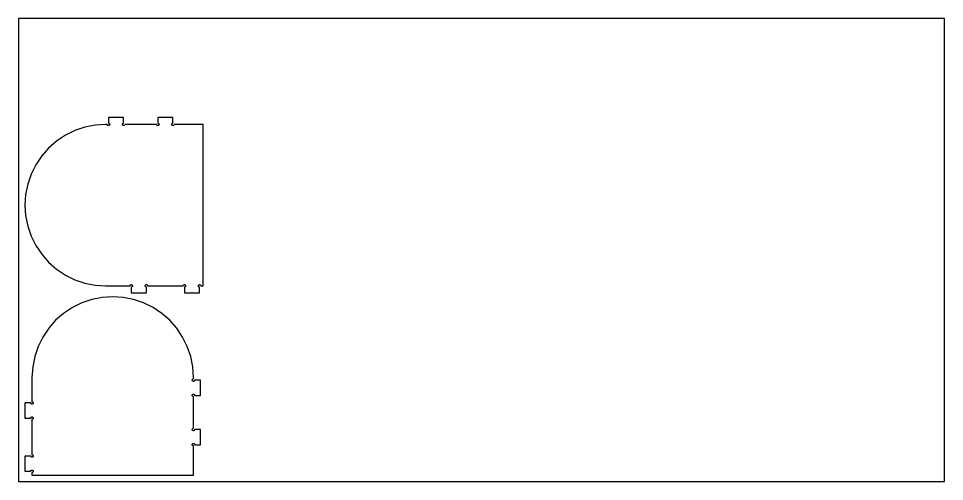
# Model space of a CAD drawing. Extents: x 0 to 2440, y -4410 to 1220.
# Drawn here: x 0 to 2440, y -4410 to -3190 of the extents above; entities that cross this region are included whole.
import ezdxf

# ---------------------------------------------------------------- set-up
doc = ezdxf.new("R2010")
doc.units = 0
doc.layers.add('CUT', color=1, linetype='Continuous')
doc.layers.add('REFERENCE-SHEET', color=8, linetype='Continuous')

msp = doc.modelspace()

# ---------------------------------------------------------------- linework, layer by layer
at = {"layer": 'CUT'}
for points in [[(437, -3913), (477, -3913), (477, -3897.7), (476.3, -3897.6), (475.7, -3897.4), (475.1, -3897.1), (474.6, -3896.6), (474.2, -3896), (473.9, -3895.4), (473.8, -3894.7), (473.8, -3894), (474, -3893.4), (474.3, -3892.8), (474.7, -3892.2), (475.3, -3891.8), (475.9, -3891.5), (476.5, -3891.3), (477.2, -3891.3), (477.9, -3891.4), (478.5, -3891.7), (479.1, -3892.1), (479.6, -3892.6), (479.9, -3893.2), (480.1, -3893.8), (480.2, -3894.5), (487, -3894.5), (487, -3469), (410.2, -3469), (410.1, -3469.7), (409.9, -3470.3), (409.6, -3470.9), (409.1, -3471.4), (408.5, -3471.8), (407.9, -3472.1), (407.2, -3472.2), (406.5, -3472.2), (405.9, -3472), (405.3, -3471.7), (404.7, -3471.3), (404.3, -3470.7), (404, -3470.1), (403.8, -3469.5), (403.8, -3468.8), (403.9, -3468.1), (404.2, -3467.5), (404.6, -3466.9), (405.1, -3466.4), (405.7, -3466.1), (406.3, -3465.9), (407, -3465.8), (407, -3450.5), (367, -3450.5), (367, -3465.8), (367.7, -3465.9), (368.3, -3466.1), (368.9, -3466.4), (369.4, -3466.9), (369.8, -3467.5), (370.1, -3468.1), (370.2, -3468.8), (370.2, -3469.5), (370, -3470.1), (369.7, -3470.7), (369.3, -3471.3), (368.7, -3471.7), (368.1, -3472), (367.5, -3472.2), (366.8, -3472.2), (366.1, -3472.1), (365.5, -3471.8), (364.9, -3471.4), (364.4, -3470.9), (364.1, -3470.3), (363.9, -3469.7), (363.8, -3469), (280.2, -3469), (280.1, -3469.7), (279.9, -3470.3), (279.6, -3470.9), (279.1, -3471.4), (278.5, -3471.8), (277.9, -3472.1), (277.2, -3472.2), (276.5, -3472.2), (275.9, -3472), (275.3, -3471.7), (274.7, -3471.3), (274.3, -3470.7), (274, -3470.1), (273.8, -3469.5), (273.8, -3468.8), (273.9, -3468.1), (274.2, -3467.5), (274.6, -3466.9), (275.1, -3466.4), (275.7, -3466.1), (276.3, -3465.9), (277, -3465.8), (277, -3450.5), (237, -3450.5), (237, -3465.8), (237.7, -3465.9), (238.3, -3466.1), (238.9, -3466.4), (239.4, -3466.9), (239.8, -3467.5), (240.1, -3468.1), (240.2, -3468.8), (240.2, -3469.5), (240, -3470.1), (239.7, -3470.7), (239.3, -3471.3), (238.7, -3471.7), (238.1, -3472), (237.5, -3472.2), (236.8, -3472.2), (236.1, -3472.1), (235.5, -3471.8), (234.9, -3471.4), (234.4, -3470.9), (234.1, -3470.3), (233.9, -3469.7), (233.8, -3469), (229.8, -3469), (202, -3470.8), (174.7, -3476.2), (148.3, -3485.2), (123.4, -3497.5), (100.2, -3513), (79.3, -3531.3), (61, -3552.2), (45.5, -3575.4), (33.2, -3600.3), (24.2, -3626.7), (18.8, -3654), (17, -3681.8), (18.8, -3709.5), (24.2, -3736.8), (33.2, -3763.2), (45.5, -3788.1), (61, -3811.3), (79.3, -3832.2), (100.2, -3850.5), (123.4, -3866), (148.3, -3878.3), (174.7, -3887.3), (202, -3892.7), (229.8, -3894.5), (293.8, -3894.5), (293.9, -3893.8), (294.1, -3893.2), (294.4, -3892.6), (294.9, -3892.1), (295.5, -3891.7), (296.1, -3891.4), (296.8, -3891.3), (297.5, -3891.3), (298.1, -3891.5), (298.7, -3891.8), (299.3, -3892.2), (299.7, -3892.8), (300, -3893.4), (300.2, -3894), (300.2, -3894.7), (300.1, -3895.4), (299.8, -3896), (299.4, -3896.6), (298.9, -3897.1), (298.3, -3897.4), (297.7, -3897.6), (297, -3897.7), (297, -3913), (337, -3913), (337, -3897.7), (336.3, -3897.6), (335.7, -3897.4), (335.1, -3897.1), (334.6, -3896.6), (334.2, -3896), (333.9, -3895.4), (333.8, -3894.7), (333.8, -3894), (334, -3893.4), (334.3, -3892.8), (334.7, -3892.2), (335.3, -3891.8), (335.9, -3891.5), (336.5, -3891.3), (337.2, -3891.3), (337.9, -3891.4), (338.5, -3891.7), (339.1, -3892.1), (339.6, -3892.6), (339.9, -3893.2), (340.1, -3893.8), (340.2, -3894.5), (433.8, -3894.5), (433.9, -3893.8), (434.1, -3893.2), (434.4, -3892.6), (434.9, -3892.1), (435.5, -3891.7), (436.1, -3891.4), (436.8, -3891.3), (437.5, -3891.3), (438.1, -3891.5), (438.7, -3891.8), (439.3, -3892.2), (439.7, -3892.8), (440, -3893.4), (440.2, -3894), (440.2, -3894.7), (440.1, -3895.4), (439.8, -3896), (439.4, -3896.6), (438.9, -3897.1), (438.3, -3897.4), (437.7, -3897.6), (437, -3897.7)], [(17, -4343), (17, -4383), (32.3, -4383), (32.4, -4382.3), (32.6, -4381.7), (32.9, -4381.1), (33.4, -4380.6), (34, -4380.2), (34.6, -4379.9), (35.3, -4379.8), (36, -4379.8), (36.6, -4380), (37.2, -4380.3), (37.8, -4380.7), (38.2, -4381.3), (38.5, -4381.9), (38.7, -4382.5), (38.7, -4383.2), (38.6, -4383.9), (38.3, -4384.5), (37.9, -4385.1), (37.4, -4385.6), (36.8, -4385.9), (36.2, -4386.1), (35.5, -4386.2), (35.5, -4393), (461, -4393), (461, -4316.2), (460.3, -4316.1), (459.7, -4315.9), (459.1, -4315.6), (458.6, -4315.1), (458.2, -4314.5), (457.9, -4313.9), (457.8, -4313.2), (457.8, -4312.5), (458, -4311.9), (458.3, -4311.3), (458.7, -4310.7), (459.3, -4310.3), (459.9, -4310), (460.5, -4309.8), (461.2, -4309.8), (461.9, -4309.9), (462.5, -4310.2), (463.1, -4310.6), (463.6, -4311.1), (463.9, -4311.7), (464.1, -4312.3), (464.2, -4313), (479.5, -4313), (479.5, -4273), (464.2, -4273), (464.1, -4273.7), (463.9, -4274.3), (463.6, -4274.9), (463.1, -4275.4), (462.5, -4275.8), (461.9, -4276.1), (461.2, -4276.2), (460.5, -4276.2), (459.9, -4276), (459.3, -4275.7), (458.7, -4275.3), (458.3, -4274.7), (458, -4274.1), (457.8, -4273.5), (457.8, -4272.8), (457.9, -4272.1), (458.2, -4271.5), (458.6, -4270.9), (459.1, -4270.4), (459.7, -4270.1), (460.3, -4269.9), (461, -4269.8), (461, -4186.2), (460.3, -4186.1), (459.7, -4185.9), (459.1, -4185.6), (458.6, -4185.1), (458.2, -4184.5), (457.9, -4183.9), (457.8, -4183.2), (457.8, -4182.5), (458, -4181.9), (458.3, -4181.3), (458.7, -4180.7), (459.3, -4180.3), (459.9, -4180), (460.5, -4179.8), (461.2, -4179.8), (461.9, -4179.9), (462.5, -4180.2), (463.1, -4180.6), (463.6, -4181.1), (463.9, -4181.7), (464.1, -4182.3), (464.2, -4183), (479.5, -4183), (479.5, -4143), (464.2, -4143), (464.1, -4143.7), (463.9, -4144.3), (463.6, -4144.9), (463.1, -4145.4), (462.5, -4145.8), (461.9, -4146.1), (461.2, -4146.2), (460.5, -4146.2), (459.9, -4146), (459.3, -4145.7), (458.7, -4145.3), (458.3, -4144.7), (458, -4144.1), (457.8, -4143.5), (457.8, -4142.8), (457.9, -4142.1), (458.2, -4141.5), (458.6, -4140.9), (459.1, -4140.4), (459.7, -4140.1), (460.3, -4139.9), (461, -4139.8), (461, -4135.8), (459.2, -4108), (453.8, -4080.7), (444.8, -4054.3), (432.5, -4029.4), (417, -4006.2), (398.7, -3985.3), (377.8, -3967), (354.6, -3951.5), (329.7, -3939.2), (303.3, -3930.2), (276, -3924.8), (248.2, -3923), (220.5, -3924.8), (193.2, -3930.2), (166.8, -3939.2), (141.9, -3951.5), (118.7, -3967), (97.8, -3985.3), (79.5, -4006.2), (64, -4029.4), (51.7, -4054.3), (42.7, -4080.7), (37.3, -4108), (35.5, -4135.8), (35.5, -4199.8), (36.2, -4199.9), (36.8, -4200.1), (37.4, -4200.4), (37.9, -4200.9), (38.3, -4201.5), (38.6, -4202.1), (38.7, -4202.8), (38.7, -4203.5), (38.5, -4204.1), (38.2, -4204.7), (37.8, -4205.3), (37.2, -4205.7), (36.6, -4206), (36, -4206.2), (35.3, -4206.2), (34.6, -4206.1), (34, -4205.8), (33.4, -4205.4), (32.9, -4204.9), (32.6, -4204.3), (32.4, -4203.7), (32.3, -4203), (17, -4203), (17, -4243), (32.3, -4243), (32.4, -4242.3), (32.6, -4241.7), (32.9, -4241.1), (33.4, -4240.6), (34, -4240.2), (34.6, -4239.9), (35.3, -4239.8), (36, -4239.8), (36.6, -4240), (37.2, -4240.3), (37.8, -4240.7), (38.2, -4241.3), (38.5, -4241.9), (38.7, -4242.5), (38.7, -4243.2), (38.6, -4243.9), (38.3, -4244.5), (37.9, -4245.1), (37.4, -4245.6), (36.8, -4245.9), (36.2, -4246.1), (35.5, -4246.2), (35.5, -4339.8), (36.2, -4339.9), (36.8, -4340.1), (37.4, -4340.4), (37.9, -4340.9), (38.3, -4341.5), (38.6, -4342.1), (38.7, -4342.8), (38.7, -4343.5), (38.5, -4344.1), (38.2, -4344.7), (37.8, -4345.3), (37.2, -4345.7), (36.6, -4346), (36, -4346.2), (35.3, -4346.2), (34.6, -4346.1), (34, -4345.8), (33.4, -4345.4), (32.9, -4344.9), (32.6, -4344.3), (32.4, -4343.7), (32.3, -4343)]]:
    msp.add_lwpolyline(points, close=True, dxfattribs=at)
at = {"layer": 'REFERENCE-SHEET'}
msp.add_lwpolyline([(0, -4410), (2440, -4410), (2440, -3190), (0, -3190)], close=True, dxfattribs=at)

doc.saveas('drawing.dxf')
